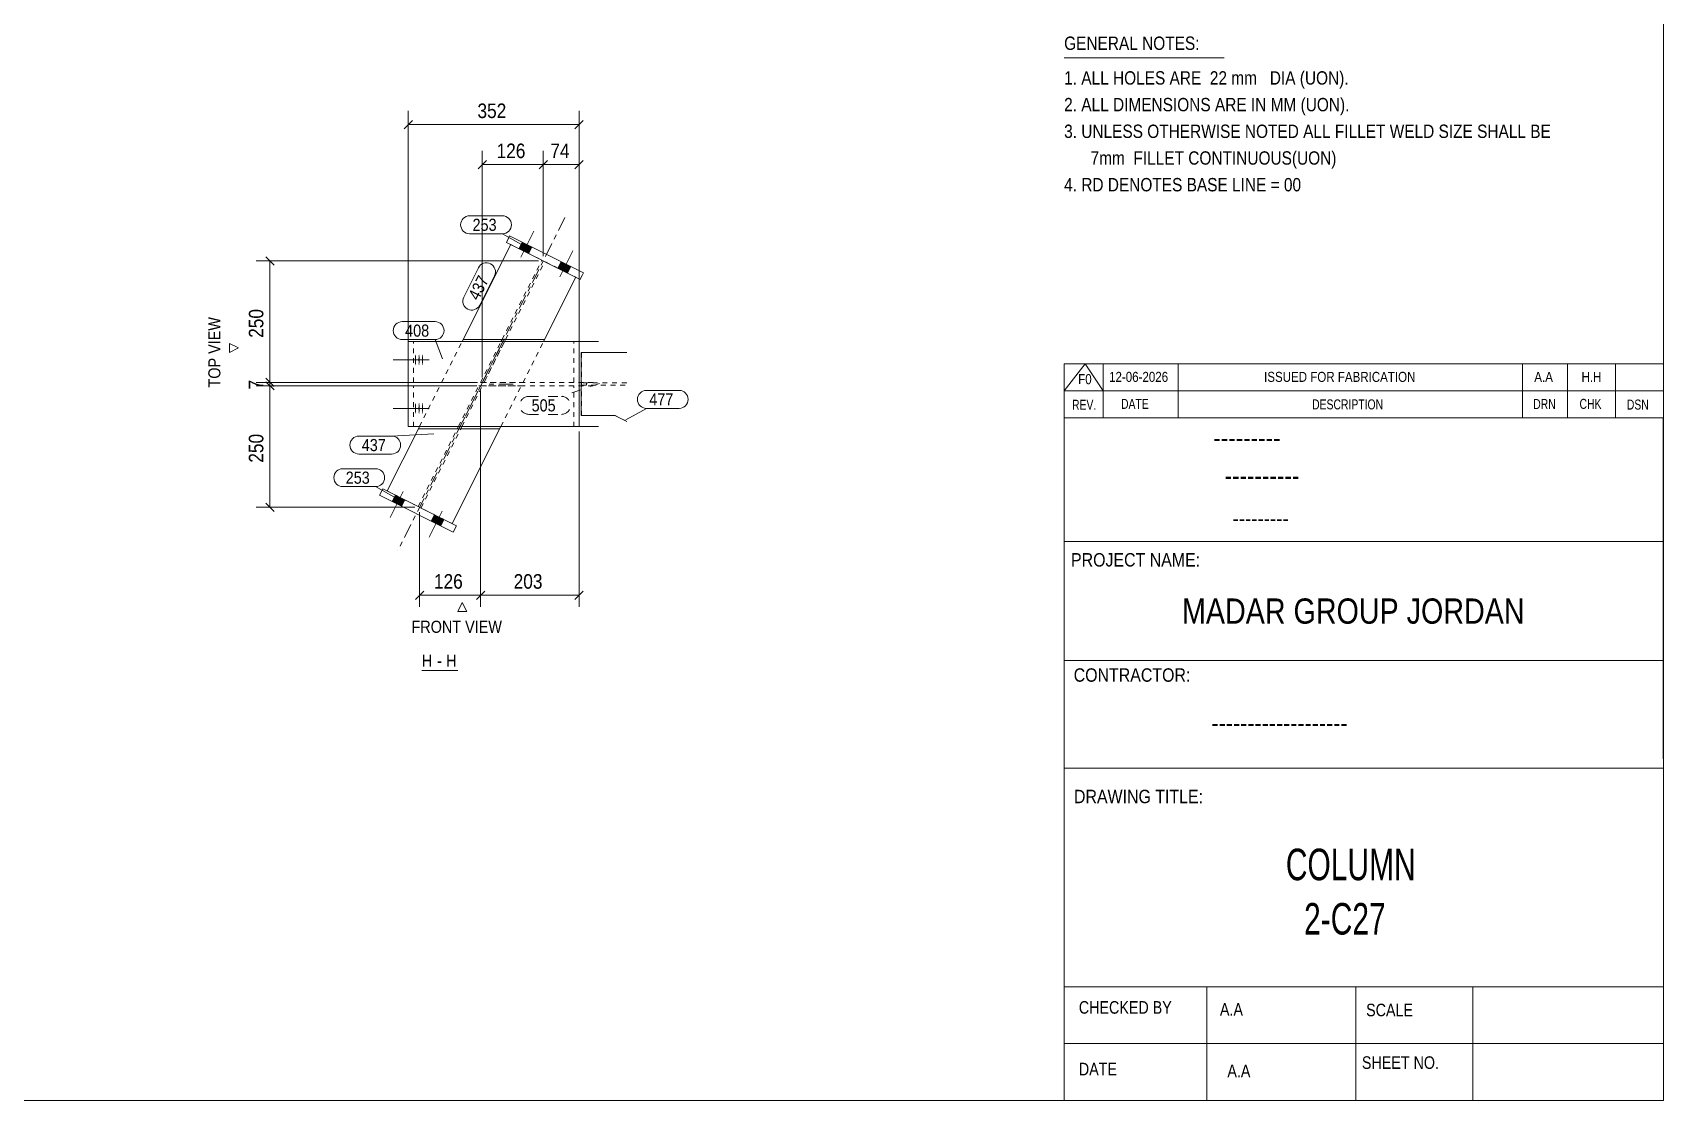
# Model space of a CAD drawing. Header units: millimetres. Extents: x 2 to 825, y 1 to 579.
# Drawn here: x 488.9 to 825, y 5 to 225 of the extents above; entities that cross this region are included whole.
import ezdxf

# ---------------------------------------------------------------- set-up
doc = ezdxf.new("R2010")
doc.units = ezdxf.units.MM
for name, pattern in [('XKITLINE00', [0]), ('XKITLINE01', [4, 1, -1, 1, -1]), ('XKITLINE02', [4, 2, -2]), ('XKITLINE03', [6, 3, -1, 1, -1])]:
    doc.linetypes.add(name, pattern=pattern)
for name, color, linetype, lineweight in [('Bolt', 3, 'Continuous', 0), ('Dimensions', 7, 'Continuous', 0), ('DrawingSheet', 5, 'Continuous', 0), ('OtherObjectType', 7, 'Continuous', 0), ('Part', 2, 'Continuous', 0), ('PartMark', 7, 'Continuous', 0)]:
    doc.layers.add(name, color=color, linetype=linetype, lineweight=lineweight)
doc.styles.add('@ARIAL_UNICODE_MS_BOLD', font='ARIAL.TTF')
doc.styles.add('ARIAL', font='ARIAL.TTF')
doc.styles.add('ARIAL_NARROW', font='ARIALN.TTF')
doc.styles.add('COMIC_SANS_MS_BOLD', font='COMICBD.TTF')
doc.styles.add('SWIS721_EX_BT', font='ARIAL.TTF')
doc.styles.add('SWISSE', font='ARIAL.TTF')

# ---------------------------------------------------------------- blocks, each defined once
blk = doc.blocks.new('*A132')
at = {"layer": 'Bolt'}
for points in [[(567.71, 157.66), (567.71, 157.71), (567.71, 157.76), (567.71, 157.82), (567.71, 157.87), (567.71, 157.92), (567.71, 157.97), (567.71, 158.02), (567.72, 158.07), (567.72, 158.12), (567.72, 158.17), (567.73, 158.21), (567.73, 158.26), (567.73, 158.3), (567.74, 158.34), (567.74, 158.38), (567.74, 158.42), (567.75, 158.45), (567.75, 158.49), (567.76, 158.52), (567.76, 158.55), (567.77, 158.57), (567.77, 158.6), (567.78, 158.62), (567.78, 158.64), (567.79, 158.66), (567.79, 158.67), (567.8, 158.68), (567.8, 158.69), (567.81, 158.7), (567.82, 158.7), (567.82, 158.7), (567.83, 158.7), (567.83, 158.7), (567.84, 158.69), (567.84, 158.68), (567.85, 158.67), (567.85, 158.66), (567.86, 158.64), (567.87, 158.62), (567.87, 158.6), (567.88, 158.57), (567.88, 158.55), (567.89, 158.52), (567.89, 158.49), (567.89, 158.45), (567.9, 158.42), (567.9, 158.38), (567.91, 158.34), (567.91, 158.3), (567.91, 158.26), (567.92, 158.21), (567.92, 158.17), (567.92, 158.12), (567.93, 158.07), (567.93, 158.02), (567.93, 157.97), (567.93, 157.92), (567.93, 157.87), (567.93, 157.82), (567.94, 157.76), (567.94, 157.71), (567.94, 157.66), (567.94, 157.6), (567.94, 157.55), (567.94, 157.49), (567.94, 157.44), (567.93, 157.39), (567.93, 157.34), (567.93, 157.28), (567.93, 157.23), (567.93, 157.18), (567.93, 157.13), (567.92, 157.08), (567.92, 157.04), (567.92, 156.99), (567.91, 156.95), (567.91, 156.9), (567.91, 156.86), (567.9, 156.82), (567.9, 156.79), (567.89, 156.75), (567.89, 156.72), (567.89, 156.69), (567.88, 156.66), (567.88, 156.63), (567.87, 156.61), (567.87, 156.59), (567.86, 156.57), (567.85, 156.55), (567.85, 156.54), (567.84, 156.52), (567.84, 156.51), (567.83, 156.51), (567.83, 156.5), (567.82, 156.5), (567.82, 156.5), (567.81, 156.51), (567.8, 156.51), (567.8, 156.52), (567.79, 156.54), (567.79, 156.55), (567.78, 156.57), (567.78, 156.59), (567.77, 156.61), (567.77, 156.63), (567.76, 156.66), (567.76, 156.69), (567.75, 156.72), (567.75, 156.75), (567.74, 156.79), (567.74, 156.82), (567.74, 156.86), (567.73, 156.9), (567.73, 156.95), (567.73, 156.99), (567.72, 157.04), (567.72, 157.08), (567.72, 157.13), (567.71, 157.18), (567.71, 157.23), (567.71, 157.28), (567.71, 157.34), (567.71, 157.39), (567.71, 157.44), (567.71, 157.49), (567.71, 157.55), (567.71, 157.6)], [(568.44, 157.66), (568.44, 157.71), (568.44, 157.76), (568.44, 157.82), (568.44, 157.87), (568.45, 157.92), (568.45, 157.97), (568.45, 158.02), (568.45, 158.07), (568.45, 158.12), (568.46, 158.17), (568.46, 158.21), (568.46, 158.26), (568.47, 158.3), (568.47, 158.34), (568.47, 158.38), (568.48, 158.42), (568.48, 158.45), (568.49, 158.49), (568.49, 158.52), (568.5, 158.55), (568.5, 158.57), (568.51, 158.6), (568.51, 158.62), (568.52, 158.64), (568.52, 158.66), (568.53, 158.67), (568.53, 158.68), (568.54, 158.69), (568.54, 158.7), (568.55, 158.7), (568.56, 158.7), (568.56, 158.7), (568.57, 158.7), (568.57, 158.69), (568.58, 158.68), (568.58, 158.67), (568.59, 158.66), (568.59, 158.64), (568.6, 158.62), (568.61, 158.6), (568.61, 158.57), (568.62, 158.55), (568.62, 158.52), (568.62, 158.49), (568.63, 158.45), (568.63, 158.42), (568.64, 158.38), (568.64, 158.34), (568.64, 158.3), (568.65, 158.26), (568.65, 158.21), (568.65, 158.17), (568.66, 158.12), (568.66, 158.07), (568.66, 158.02), (568.66, 157.97), (568.67, 157.92), (568.67, 157.87), (568.67, 157.82), (568.67, 157.76), (568.67, 157.71), (568.67, 157.66), (568.67, 157.6), (568.67, 157.55), (568.67, 157.49), (568.67, 157.44), (568.67, 157.39), (568.67, 157.34), (568.67, 157.28), (568.66, 157.23), (568.66, 157.18), (568.66, 157.13), (568.66, 157.08), (568.65, 157.04), (568.65, 156.99), (568.65, 156.95), (568.64, 156.9), (568.64, 156.86), (568.64, 156.82), (568.63, 156.79), (568.63, 156.75), (568.62, 156.72), (568.62, 156.69), (568.62, 156.66), (568.61, 156.63), (568.61, 156.61), (568.6, 156.59), (568.59, 156.57), (568.59, 156.55), (568.58, 156.54), (568.58, 156.52), (568.57, 156.51), (568.57, 156.51), (568.56, 156.5), (568.56, 156.5), (568.55, 156.5), (568.54, 156.51), (568.54, 156.51), (568.53, 156.52), (568.53, 156.54), (568.52, 156.55), (568.52, 156.57), (568.51, 156.59), (568.51, 156.61), (568.5, 156.63), (568.5, 156.66), (568.49, 156.69), (568.49, 156.72), (568.48, 156.75), (568.48, 156.79), (568.47, 156.82), (568.47, 156.86), (568.47, 156.9), (568.46, 156.95), (568.46, 156.99), (568.46, 157.04), (568.45, 157.08), (568.45, 157.13), (568.45, 157.18), (568.45, 157.23), (568.45, 157.28), (568.44, 157.34), (568.44, 157.39), (568.44, 157.44), (568.44, 157.49), (568.44, 157.55), (568.44, 157.6)], [(569.17, 157.66), (569.18, 157.71), (569.18, 157.76), (569.18, 157.82), (569.18, 157.87), (569.18, 157.92), (569.18, 157.97), (569.18, 158.02), (569.19, 158.07), (569.19, 158.12), (569.19, 158.17), (569.19, 158.21), (569.2, 158.26), (569.2, 158.3), (569.2, 158.34), (569.21, 158.38), (569.21, 158.42), (569.22, 158.45), (569.22, 158.49), (569.23, 158.52), (569.23, 158.55), (569.24, 158.57), (569.24, 158.6), (569.25, 158.62), (569.25, 158.64), (569.26, 158.66), (569.26, 158.67), (569.27, 158.68), (569.27, 158.69), (569.28, 158.7), (569.28, 158.7), (569.29, 158.7), (569.3, 158.7), (569.3, 158.7), (569.31, 158.69), (569.31, 158.68), (569.32, 158.67), (569.32, 158.66), (569.33, 158.64), (569.33, 158.62), (569.34, 158.6), (569.34, 158.57), (569.35, 158.55), (569.35, 158.52), (569.36, 158.49), (569.36, 158.45), (569.37, 158.42), (569.37, 158.38), (569.38, 158.34), (569.38, 158.3), (569.38, 158.26), (569.39, 158.21), (569.39, 158.17), (569.39, 158.12), (569.39, 158.07), (569.4, 158.02), (569.4, 157.97), (569.4, 157.92), (569.4, 157.87), (569.4, 157.82), (569.4, 157.76), (569.4, 157.71), (569.41, 157.66), (569.41, 157.6), (569.41, 157.55), (569.4, 157.49), (569.4, 157.44), (569.4, 157.39), (569.4, 157.34), (569.4, 157.28), (569.4, 157.23), (569.4, 157.18), (569.39, 157.13), (569.39, 157.08), (569.39, 157.04), (569.39, 156.99), (569.38, 156.95), (569.38, 156.9), (569.38, 156.86), (569.37, 156.82), (569.37, 156.79), (569.36, 156.75), (569.36, 156.72), (569.35, 156.69), (569.35, 156.66), (569.34, 156.63), (569.34, 156.61), (569.33, 156.59), (569.33, 156.57), (569.32, 156.55), (569.32, 156.54), (569.31, 156.52), (569.31, 156.51), (569.3, 156.51), (569.3, 156.5), (569.29, 156.5), (569.28, 156.5), (569.28, 156.51), (569.27, 156.51), (569.27, 156.52), (569.26, 156.54), (569.26, 156.55), (569.25, 156.57), (569.25, 156.59), (569.24, 156.61), (569.24, 156.63), (569.23, 156.66), (569.23, 156.69), (569.22, 156.72), (569.22, 156.75), (569.21, 156.79), (569.21, 156.82), (569.2, 156.86), (569.2, 156.9), (569.2, 156.95), (569.19, 156.99), (569.19, 157.04), (569.19, 157.08), (569.19, 157.13), (569.18, 157.18), (569.18, 157.23), (569.18, 157.28), (569.18, 157.34), (569.18, 157.39), (569.18, 157.44), (569.18, 157.49), (569.17, 157.55), (569.17, 157.6)], [(567.71, 147.66), (567.71, 147.71), (567.71, 147.76), (567.71, 147.82), (567.71, 147.87), (567.71, 147.92), (567.71, 147.97), (567.71, 148.02), (567.72, 148.07), (567.72, 148.12), (567.72, 148.17), (567.73, 148.21), (567.73, 148.26), (567.73, 148.3), (567.74, 148.34), (567.74, 148.38), (567.74, 148.42), (567.75, 148.45), (567.75, 148.49), (567.76, 148.52), (567.76, 148.55), (567.77, 148.57), (567.77, 148.6), (567.78, 148.62), (567.78, 148.64), (567.79, 148.66), (567.79, 148.67), (567.8, 148.68), (567.8, 148.69), (567.81, 148.7), (567.82, 148.7), (567.82, 148.7), (567.83, 148.7), (567.83, 148.7), (567.84, 148.69), (567.84, 148.68), (567.85, 148.67), (567.85, 148.66), (567.86, 148.64), (567.87, 148.62), (567.87, 148.6), (567.88, 148.57), (567.88, 148.55), (567.89, 148.52), (567.89, 148.49), (567.89, 148.45), (567.9, 148.42), (567.9, 148.38), (567.91, 148.34), (567.91, 148.3), (567.91, 148.26), (567.92, 148.21), (567.92, 148.17), (567.92, 148.12), (567.93, 148.07), (567.93, 148.02), (567.93, 147.97), (567.93, 147.92), (567.93, 147.87), (567.93, 147.82), (567.94, 147.76), (567.94, 147.71), (567.94, 147.66), (567.94, 147.6), (567.94, 147.55), (567.94, 147.49), (567.94, 147.44), (567.93, 147.39), (567.93, 147.34), (567.93, 147.28), (567.93, 147.23), (567.93, 147.18), (567.93, 147.13), (567.92, 147.08), (567.92, 147.04), (567.92, 146.99), (567.91, 146.95), (567.91, 146.9), (567.91, 146.86), (567.9, 146.82), (567.9, 146.79), (567.89, 146.75), (567.89, 146.72), (567.89, 146.69), (567.88, 146.66), (567.88, 146.63), (567.87, 146.61), (567.87, 146.59), (567.86, 146.57), (567.85, 146.55), (567.85, 146.54), (567.84, 146.52), (567.84, 146.51), (567.83, 146.51), (567.83, 146.5), (567.82, 146.5), (567.82, 146.5), (567.81, 146.51), (567.8, 146.51), (567.8, 146.52), (567.79, 146.54), (567.79, 146.55), (567.78, 146.57), (567.78, 146.59), (567.77, 146.61), (567.77, 146.63), (567.76, 146.66), (567.76, 146.69), (567.75, 146.72), (567.75, 146.75), (567.74, 146.79), (567.74, 146.82), (567.74, 146.86), (567.73, 146.9), (567.73, 146.95), (567.73, 146.99), (567.72, 147.04), (567.72, 147.08), (567.72, 147.13), (567.71, 147.18), (567.71, 147.23), (567.71, 147.28), (567.71, 147.34), (567.71, 147.39), (567.71, 147.44), (567.71, 147.49), (567.71, 147.55), (567.71, 147.6)], [(568.44, 147.66), (568.44, 147.71), (568.44, 147.76), (568.44, 147.82), (568.44, 147.87), (568.45, 147.92), (568.45, 147.97), (568.45, 148.02), (568.45, 148.07), (568.45, 148.12), (568.46, 148.17), (568.46, 148.21), (568.46, 148.26), (568.47, 148.3), (568.47, 148.34), (568.47, 148.38), (568.48, 148.42), (568.48, 148.45), (568.49, 148.49), (568.49, 148.52), (568.5, 148.55), (568.5, 148.57), (568.51, 148.6), (568.51, 148.62), (568.52, 148.64), (568.52, 148.66), (568.53, 148.67), (568.53, 148.68), (568.54, 148.69), (568.54, 148.7), (568.55, 148.7), (568.56, 148.7), (568.56, 148.7), (568.57, 148.7), (568.57, 148.69), (568.58, 148.68), (568.58, 148.67), (568.59, 148.66), (568.59, 148.64), (568.6, 148.62), (568.61, 148.6), (568.61, 148.57), (568.62, 148.55), (568.62, 148.52), (568.62, 148.49), (568.63, 148.45), (568.63, 148.42), (568.64, 148.38), (568.64, 148.34), (568.64, 148.3), (568.65, 148.26), (568.65, 148.21), (568.65, 148.17), (568.66, 148.12), (568.66, 148.07), (568.66, 148.02), (568.66, 147.97), (568.67, 147.92), (568.67, 147.87), (568.67, 147.82), (568.67, 147.76), (568.67, 147.71), (568.67, 147.66), (568.67, 147.6), (568.67, 147.55), (568.67, 147.49), (568.67, 147.44), (568.67, 147.39), (568.67, 147.34), (568.67, 147.28), (568.66, 147.23), (568.66, 147.18), (568.66, 147.13), (568.66, 147.08), (568.65, 147.04), (568.65, 146.99), (568.65, 146.95), (568.64, 146.9), (568.64, 146.86), (568.64, 146.82), (568.63, 146.79), (568.63, 146.75), (568.62, 146.72), (568.62, 146.69), (568.62, 146.66), (568.61, 146.63), (568.61, 146.61), (568.6, 146.59), (568.59, 146.57), (568.59, 146.55), (568.58, 146.54), (568.58, 146.52), (568.57, 146.51), (568.57, 146.51), (568.56, 146.5), (568.56, 146.5), (568.55, 146.5), (568.54, 146.51), (568.54, 146.51), (568.53, 146.52), (568.53, 146.54), (568.52, 146.55), (568.52, 146.57), (568.51, 146.59), (568.51, 146.61), (568.5, 146.63), (568.5, 146.66), (568.49, 146.69), (568.49, 146.72), (568.48, 146.75), (568.48, 146.79), (568.47, 146.82), (568.47, 146.86), (568.47, 146.9), (568.46, 146.95), (568.46, 146.99), (568.46, 147.04), (568.45, 147.08), (568.45, 147.13), (568.45, 147.18), (568.45, 147.23), (568.45, 147.28), (568.44, 147.34), (568.44, 147.39), (568.44, 147.44), (568.44, 147.49), (568.44, 147.55), (568.44, 147.6)], [(569.17, 147.66), (569.18, 147.71), (569.18, 147.76), (569.18, 147.82), (569.18, 147.87), (569.18, 147.92), (569.18, 147.97), (569.18, 148.02), (569.19, 148.07), (569.19, 148.12), (569.19, 148.17), (569.19, 148.21), (569.2, 148.26), (569.2, 148.3), (569.2, 148.34), (569.21, 148.38), (569.21, 148.42), (569.22, 148.45), (569.22, 148.49), (569.23, 148.52), (569.23, 148.55), (569.24, 148.57), (569.24, 148.6), (569.25, 148.62), (569.25, 148.64), (569.26, 148.66), (569.26, 148.67), (569.27, 148.68), (569.27, 148.69), (569.28, 148.7), (569.28, 148.7), (569.29, 148.7), (569.3, 148.7), (569.3, 148.7), (569.31, 148.69), (569.31, 148.68), (569.32, 148.67), (569.32, 148.66), (569.33, 148.64), (569.33, 148.62), (569.34, 148.6), (569.34, 148.57), (569.35, 148.55), (569.35, 148.52), (569.36, 148.49), (569.36, 148.45), (569.37, 148.42), (569.37, 148.38), (569.38, 148.34), (569.38, 148.3), (569.38, 148.26), (569.39, 148.21), (569.39, 148.17), (569.39, 148.12), (569.39, 148.07), (569.4, 148.02), (569.4, 147.97), (569.4, 147.92), (569.4, 147.87), (569.4, 147.82), (569.4, 147.76), (569.4, 147.71), (569.41, 147.66), (569.41, 147.6), (569.41, 147.55), (569.4, 147.49), (569.4, 147.44), (569.4, 147.39), (569.4, 147.34), (569.4, 147.28), (569.4, 147.23), (569.4, 147.18), (569.39, 147.13), (569.39, 147.08), (569.39, 147.04), (569.39, 146.99), (569.38, 146.95), (569.38, 146.9), (569.38, 146.86), (569.37, 146.82), (569.37, 146.79), (569.36, 146.75), (569.36, 146.72), (569.35, 146.69), (569.35, 146.66), (569.34, 146.63), (569.34, 146.61), (569.33, 146.59), (569.33, 146.57), (569.32, 146.55), (569.32, 146.54), (569.31, 146.52), (569.31, 146.51), (569.3, 146.51), (569.3, 146.5), (569.29, 146.5), (569.28, 146.5), (569.28, 146.51), (569.27, 146.51), (569.27, 146.52), (569.26, 146.54), (569.26, 146.55), (569.25, 146.57), (569.25, 146.59), (569.24, 146.61), (569.24, 146.63), (569.23, 146.66), (569.23, 146.69), (569.22, 146.72), (569.22, 146.75), (569.21, 146.79), (569.21, 146.82), (569.2, 146.86), (569.2, 146.9), (569.2, 146.95), (569.19, 146.99), (569.19, 147.04), (569.19, 147.08), (569.19, 147.13), (569.18, 147.18), (569.18, 147.23), (569.18, 147.28), (569.18, 147.34), (569.18, 147.39), (569.18, 147.44), (569.18, 147.49), (569.17, 147.55), (569.17, 147.6)]]:
    blk.add_hatch(color=3, dxfattribs=at).paths.add_polyline_path(points, flags=17)
at = {"layer": 'Bolt', "color": 3, "linetype": 'XKITLINE00', "lineweight": 0}
for p, q in [((569.16, 157.6), (563.2, 157.6)), ((569.9, 157.6), (563.93, 157.6)), ((570.63, 157.6), (564.67, 157.6)), ((569.16, 147.6), (563.2, 147.6)), ((569.9, 147.6), (563.93, 147.6)), ((570.63, 147.6), (564.67, 147.6))]:
    blk.add_line(p, q, dxfattribs=at)
blk = doc.blocks.new('*A133')
at = {"layer": 'Bolt'}
for points in [[(589.14, 180.5), (589.82, 181.84), (591.78, 180.85), (591.11, 179.51)], [(589.14, 180.5), (589.82, 181.84), (591.78, 180.85), (591.11, 179.51)], [(589.14, 180.5), (589.82, 181.84), (591.78, 180.85), (591.11, 179.51)], [(597.19, 176.46), (597.86, 177.8), (599.83, 176.82), (599.15, 175.48)], [(597.19, 176.46), (597.86, 177.8), (599.83, 176.82), (599.15, 175.48)], [(597.19, 176.46), (597.86, 177.8), (599.83, 176.82), (599.15, 175.48)]]:
    blk.add_hatch(color=3, dxfattribs=at).paths.add_polyline_path(points, flags=17)
at = {"layer": 'Bolt', "color": 3, "linetype": 'XKITLINE00', "lineweight": 0}
for p, q in [((589.14, 180.5), (589.82, 181.84)), ((589.14, 180.5), (589.82, 181.84)), ((589.14, 180.5), (589.82, 181.84)), ((589.5, 178.75), (592.19, 184.12)), ((589.5, 178.75), (592.19, 184.12)), ((589.5, 178.75), (592.19, 184.12)), ((591.11, 179.51), (591.78, 180.85)), ((591.11, 179.51), (591.78, 180.85)), ((591.11, 179.51), (591.78, 180.85)), ((597.54, 174.72), (600.23, 180.08)), ((597.54, 174.72), (600.23, 180.08)), ((597.54, 174.72), (600.23, 180.08)), ((597.19, 176.46), (597.86, 177.8)), ((597.19, 176.46), (597.86, 177.8)), ((597.19, 176.46), (597.86, 177.8)), ((599.15, 175.48), (599.83, 176.82)), ((599.15, 175.48), (599.83, 176.82)), ((599.15, 175.48), (599.83, 176.82))]:
    blk.add_line(p, q, dxfattribs=at)
blk = doc.blocks.new('*A134')
at = {"layer": 'Bolt'}
for points in [[(563, 128.39), (563.68, 129.73), (565.64, 128.74), (564.97, 127.4)], [(563, 128.39), (563.68, 129.73), (565.64, 128.74), (564.97, 127.4)], [(563, 128.39), (563.68, 129.73), (565.64, 128.74), (564.97, 127.4)], [(571.05, 124.35), (571.72, 125.69), (573.69, 124.71), (573.01, 123.37)], [(571.05, 124.35), (571.72, 125.69), (573.69, 124.71), (573.01, 123.37)], [(571.05, 124.35), (571.72, 125.69), (573.69, 124.71), (573.01, 123.37)]]:
    blk.add_hatch(color=3, dxfattribs=at).paths.add_polyline_path(points, flags=17)
at = {"layer": 'Bolt', "color": 3, "linetype": 'XKITLINE00', "lineweight": 0}
for p, q in [((565.29, 130.49), (562.6, 125.12)), ((565.29, 130.49), (562.6, 125.12)), ((565.29, 130.49), (562.6, 125.12)), ((563.68, 129.73), (563, 128.39)), ((563.68, 129.73), (563, 128.39)), ((563.68, 129.73), (563, 128.39)), ((565.64, 128.74), (564.97, 127.4)), ((565.64, 128.74), (564.97, 127.4)), ((565.64, 128.74), (564.97, 127.4)), ((573.33, 126.45), (570.64, 121.09)), ((573.33, 126.45), (570.64, 121.09)), ((573.33, 126.45), (570.64, 121.09)), ((571.72, 125.69), (571.05, 124.35)), ((571.72, 125.69), (571.05, 124.35)), ((571.72, 125.69), (571.05, 124.35)), ((573.69, 124.71), (573.01, 123.37)), ((573.69, 124.71), (573.01, 123.37)), ((573.69, 124.71), (573.01, 123.37))]:
    blk.add_line(p, q, dxfattribs=at)
blk = doc.blocks.new('*A135')
at = {"layer": 'Part', "color": 7, "linetype": 'XKITLINE01', "lineweight": 0}
for p, q in [((566.33, 161.35), (571.48, 161.35)), ((566.33, 143.85), (566.33, 161.35)), ((567.44, 152.95), (567.44, 161.35)), ((600.42, 161.35), (601.53, 161.35)), ((600.42, 152.95), (600.42, 161.35)), ((601.53, 161.35), (601.53, 143.85)), ((567.44, 152.95), (604.47, 152.95)), ((567.44, 152.25), (604.47, 152.25)), ((567.44, 143.85), (567.44, 152.25)), ((600.42, 143.85), (600.42, 152.25)), ((566.33, 143.85), (571.48, 143.85)), ((600.42, 143.85), (601.53, 143.85))]:
    blk.add_line(p, q, dxfattribs=at)
at = {"layer": 'Part', "color": 2, "linetype": 'XKITLINE00', "lineweight": 0}
for p, q in [((601.53, 161.35), (605.57, 161.35)), ((601.53, 143.85), (605.57, 143.85))]:
    blk.add_line(p, q, dxfattribs=at)
at = {"layer": 'Part', "color": 7, "linetype": 'XKITLINE03', "lineweight": 0}
blk.add_line((587.98, 152.6), (582.88, 152.6), dxfattribs=at)
blk = doc.blocks.new('*A136')
at = {"layer": 'Part', "color": 7, "linetype": 'XKITLINE03', "lineweight": 0}
blk.add_line((585.72, 161.19), (564.2, 118.28), dxfattribs=at)
at = {"layer": 'Part', "color": 7, "linetype": 'XKITLINE01', "lineweight": 0}
for p, q in [((568.64, 143.85), (572.85, 152.25)), ((572.85, 152.25), (589.63, 152.25)), ((576.66, 143.85), (580.88, 152.25)), ((577.39, 143.85), (581.6, 152.25)), ((585.42, 143.85), (589.63, 152.25)), ((568.39, 127.36), (576.44, 143.41)), ((568.97, 127.07), (577.17, 143.41)), ((561.98, 130.58), (575.39, 123.85))]:
    blk.add_line(p, q, dxfattribs=at)
at = {"layer": 'Part', "color": 2, "linetype": 'XKITLINE00', "lineweight": 0}
for p, q in [((568.41, 143.41), (561.98, 130.58)), ((568.41, 143.41), (568.64, 143.85)), ((568.41, 143.41), (585.19, 143.41)), ((575.39, 123.85), (585.42, 143.85)), ((576.44, 143.41), (576.66, 143.85)), ((577.17, 143.41), (577.39, 143.85))]:
    blk.add_line(p, q, dxfattribs=at)
blk = doc.blocks.new('*A137')
at = {"layer": 'Part', "color": 7, "linetype": 'XKITLINE03', "lineweight": 0}
blk.add_line((598.63, 186.93), (577.11, 144.01), dxfattribs=at)
at = {"layer": 'Part', "color": 2, "linetype": 'XKITLINE00', "lineweight": 0}
for p, q in [((577.41, 161.35), (587.44, 181.35)), ((594.2, 161.35), (600.85, 174.63)), ((577.64, 161.8), (594.42, 161.8)), ((585.44, 161.35), (585.66, 161.8)), ((586.17, 161.35), (586.39, 161.8))]:
    blk.add_line(p, q, dxfattribs=at)
at = {"layer": 'Part', "color": 7, "linetype": 'XKITLINE01', "lineweight": 0}
for p, q in [((585.66, 161.8), (593.86, 178.13)), ((587.44, 181.35), (600.85, 174.63)), ((586.39, 161.8), (594.44, 177.84)), ((573.2, 152.95), (577.41, 161.35)), ((573.2, 152.95), (577.41, 161.35)), ((581.23, 152.95), (585.44, 161.35)), ((586.17, 161.35), (581.95, 152.95)), ((581.95, 152.95), (586.17, 161.35)), ((589.98, 152.95), (594.2, 161.35)), ((589.98, 152.95), (594.2, 161.35)), ((573.2, 152.95), (589.98, 152.95))]:
    blk.add_line(p, q, dxfattribs=at)
blk = doc.blocks.new('*A138')
at = {"layer": 'Part', "color": 2, "linetype": 'XKITLINE00', "lineweight": 0}
for p, q in [((587.22, 183.14), (586.55, 181.8)), ((586.55, 181.8), (586.55, 181.8)), ((586.55, 181.8), (601.75, 174.18)), ((587.22, 183.14), (587.22, 183.14)), ((602.42, 175.52), (587.22, 183.14)), ((602.42, 175.52), (601.75, 174.18))]:
    blk.add_line(p, q, dxfattribs=at)
at = {"layer": 'Part', "color": 7, "linetype": 'XKITLINE01', "lineweight": 0}
for p, q in [((586.55, 181.8), (587.22, 183.14)), ((601.75, 174.18), (602.42, 175.52))]:
    blk.add_line(p, q, dxfattribs=at)
blk = doc.blocks.new('*A139')
at = {"layer": 'Part', "color": 2, "linetype": 'XKITLINE00', "lineweight": 0}
for p, q in [((561.08, 131.03), (560.41, 129.69)), ((560.41, 129.69), (560.41, 129.69)), ((560.41, 129.69), (575.61, 122.07)), ((561.08, 131.03), (561.08, 131.03)), ((576.28, 123.41), (561.08, 131.03)), ((575.61, 122.07), (576.28, 123.41)), ((575.61, 122.07), (575.61, 122.07)), ((576.28, 123.41), (576.28, 123.41))]:
    blk.add_line(p, q, dxfattribs=at)
at = {"layer": 'Part', "color": 7, "linetype": 'XKITLINE01', "lineweight": 0}
for p, q in [((560.41, 129.69), (561.08, 131.03)), ((575.61, 122.07), (576.28, 123.41))]:
    blk.add_line(p, q, dxfattribs=at)
blk = doc.blocks.new('*A140')
at = {"layer": 'Part', "color": 2, "linetype": 'XKITLINE00', "lineweight": 0}
for p, q in [((601.53, 161.35), (566.33, 161.35)), ((566.33, 161.35), (566.33, 143.85)), ((601.53, 161.35), (601.53, 143.85)), ((601.53, 143.85), (566.33, 143.85))]:
    blk.add_line(p, q, dxfattribs=at)
blk = doc.blocks.new('*A141')
at = {"layer": 'Part', "color": 7, "linetype": 'XKITLINE01', "lineweight": 0}
for p, q in [((611.35, 152.85), (602.03, 152.85)), ((602.03, 152.85), (602.03, 152.35)), ((602.03, 152.35), (611.35, 152.35)), ((603.08, 152.35), (603.08, 152.85))]:
    blk.add_line(p, q, dxfattribs=at)
blk = doc.blocks.new('*A142')
at = {"layer": 'Part', "color": 2, "linetype": 'XKITLINE00', "lineweight": 0}
for p, q in [((611.35, 159.1), (601.98, 159.1)), ((601.98, 159.1), (601.98, 146.1)), ((608.92, 146.1), (601.98, 146.1)), ((608.92, 146.1), (608.97, 146.1)), ((608.92, 146.1), (608.97, 146.1)), ((611.35, 144.88), (608.92, 146.1))]:
    blk.add_line(p, q, dxfattribs=at)
at = {"layer": 'Part', "color": 7, "linetype": 'XKITLINE01', "lineweight": 0}
for p, q in [((602.03, 146.1), (602.03, 159.1)), ((608.97, 146.1), (611.35, 144.91))]:
    blk.add_line(p, q, dxfattribs=at)
blk = doc.blocks.new('*A143')
at = {"layer": 'DrawingSheet', "color": 5, "linetype": 'XKITLINE00', "lineweight": 0}
for p, q in [((825, 5), (825, 579)), ((5, 5), (825, 5))]:
    blk.add_line(p, q, dxfattribs=at)
blk = doc.blocks.new('*A145')
at = {"layer": 'OtherObjectType', "color": 7, "linetype": 'XKITLINE00', "lineweight": 0}
blk.add_line((701.5, 219.82), (734.5, 219.82), dxfattribs=at)
at = {"layer": 'OtherObjectType', "color": 7, "style": 'ARIAL_NARROW', "width": 1.008832}
for s, p in [('GENERAL NOTES:', (701.5, 221.47)), ('1. ALL HOLES ARE  22 mm   DIA (UON).', (701.5, 214.32)), ('2. ALL DIMENSIONS ARE IN MM (UON).', (701.5, 208.82)), ('3. UNLESS OTHERWISE NOTED ALL FILLET WELD SIZE SHALL BE', (701.5, 203.32)), ('7mm  FILLET CONTINUOUS(UON)', (706.95, 197.82)), ('4. RD DENOTES BASE LINE = 00', (701.5, 192.32))]:
    blk.add_text(s, height=2.75, dxfattribs=at).set_placement(p)
blk = doc.blocks.new('*A146')
at = {"layer": 'OtherObjectType', "color": 7, "linetype": 'XKITLINE00', "lineweight": 0}
for p, q in [((701.5, 156.76), (825, 156.76)), ((701.5, 151.21), (705.82, 156.76)), ((701.5, 151.21), (701.5, 156.76)), ((705.82, 156.76), (709.53, 151.21)), ((709.53, 151.21), (709.53, 156.76)), ((724.97, 151.21), (724.97, 156.76)), ((795.98, 151.21), (795.98, 156.76)), ((805.24, 151.21), (805.24, 156.76)), ((815.12, 151.21), (815.12, 156.76)), ((825, 151.21), (825, 156.76)), ((701.5, 151.21), (825, 151.21)), ((701.5, 145.65), (701.5, 151.21)), ((705.21, 151.21), (825, 151.21)), ((709.53, 145.65), (709.53, 151.21)), ((724.97, 145.65), (724.97, 151.21)), ((795.98, 145.65), (795.98, 151.21)), ((805.24, 145.65), (805.24, 151.21)), ((815.12, 145.65), (815.12, 151.21)), ((825, 145.65), (825, 151.21))]:
    blk.add_line(p, q, dxfattribs=at)
at = {"layer": 'OtherObjectType', "color": 7, "style": 'ARIAL_NARROW'}
for s, height, width, p in [('F0', 2.058, 1.008832, (704.4, 152.59)), ('12-06-2026', 2.058, 1.008832, (710.76, 153.06)), ('ISSUED FOR FABRICATION', 2.0583, 1.008832, (742.71, 153.06)), ('A.A', 2.058, 1.008832, (798.4, 153.06)), ('H.H', 2.058, 1.008832, (808.13, 153.06)), ('REV.', 2.058, 0.907949, (703.13, 147.31)), ('DATE', 2.058, 0.907949, (713.23, 147.5)), ('DESCRIPTION', 2.0583, 0.907949, (752.61, 147.39)), ('DRN', 2.058, 0.907949, (798.17, 147.47)), ('CHK', 2.058, 0.907949, (807.72, 147.5)), ('DSN', 2.058, 0.907949, (817.47, 147.35))]:
    blk.add_text(s, height=height, dxfattribs=dict(at, width=width)).set_placement(p)
blk = doc.blocks.new('*A148')
at = {"layer": 'OtherObjectType', "color": 2, "linetype": 'XKITLINE00', "lineweight": 0}
for p, q in [((701.5, 145.65), (825, 145.65)), ((701.5, 5), (701.5, 145.64)), ((824.98, 145.64), (825, 5)), ((825, 120.14), (701.5, 120.14)), ((701.5, 95.63), (825, 95.63)), ((825, 73.49), (701.5, 73.49)), ((825, 28.4), (701.5, 28.4)), ((730.94, 28.4), (730.94, 5)), ((761.62, 5), (761.62, 28.4)), ((785.75, 5), (785.75, 28.4)), ((825, 16.7), (701.5, 16.7)), ((825, 5), (701.5, 5))]:
    blk.add_line(p, q, dxfattribs=at)
at = {"layer": 'OtherObjectType', "color": 4, "style": '@ARIAL_UNICODE_MS_BOLD', "width": 0.85}
blk.add_text('---------', height=3.9, dxfattribs=at).set_placement((732.23, 139.59))
at = {"layer": 'OtherObjectType', "color": 7, "style": 'ARIAL', "width": 0.85}
for s, height, p in [('----------', 3.9, (734.56, 131.77)), ('---------', 3.25, (736.21, 123.31))]:
    blk.add_text(s, height=height, dxfattribs=at).set_placement(p)
at = {"layer": 'OtherObjectType', "color": 3, "width": 0.85}
for s, style, p in [('PROJECT NAME:', 'SWIS721_EX_BT', (702.92, 115.01)), ('CONTRACTOR:', 'SWISSE', (703.47, 91.27)), ('DRAWING TITLE:', 'SWIS721_EX_BT', (703.53, 66.24))]:
    blk.add_text(s, height=2.7618, dxfattribs=dict(at, style=style)).set_placement(p)
at = {"layer": 'OtherObjectType', "color": 7, "width": 0.85}
for s, height, p in [('MADAR GROUP JORDAN', 5.2, (725.79, 103.23)), ('CHECKED BY', 2.592, (704.53, 22.86)), ('A.A', 2.592, (733.61, 22.45)), ('SCALE', 2.592, (763.74, 22.33)), ('SHEET NO.', 2.592, (762.87, 11.49)), ('DATE', 2.592, (704.54, 10.16)), ('A.A', 2.592, (735.14, 9.76))]:
    blk.add_text(s, height=height, dxfattribs=at).set_placement(p)
at = {"layer": 'OtherObjectType', "color": 1}
for s, height, style, width, p in [('-------------------', 3.9, 'COMIC_SANS_MS_BOLD', 0.85, (731.87, 80.86)), ('COLUMN', 6.5, 'ARIAL', 0.68, (747.19, 50.37)), ('2-C27', 6.5, 'ARIAL', 0.68, (750.95, 39.17))]:
    blk.add_text(s, height=height, dxfattribs=dict(at, style=style, width=width)).set_placement(p)
blk = doc.blocks.new('*A329')
at = {"layer": 'Dimensions', "color": 7, "linetype": 'XKITLINE00', "lineweight": 0}
for p, q in [((580.24, 152.25), (534.97, 152.25)), ((536.97, 153.1), (538.67, 151.4)), ((537.82, 127.22), (537.82, 152.25)), ((536.97, 128.07), (538.67, 126.37)), ((567.68, 127.22), (534.97, 127.22))]:
    blk.add_line(p, q, dxfattribs=at)
at = {"layer": 'Dimensions', "color": 3}
for p in [(537.82, 152.25), (537.82, 127.22)]:
    blk.add_point(p, dxfattribs=at)
at = {"layer": 'Dimensions', "color": 3, "style": 'ARIAL', "width": 0.85}
blk.add_text('250', height=3, rotation=90.0002, dxfattribs=at).set_placement((536.47, 136.4))
blk = doc.blocks.new('*A330')
at = {"layer": 'Dimensions', "color": 7, "linetype": 'XKITLINE00', "lineweight": 0}
for p, q in [((580.59, 152.95), (534.97, 152.95)), ((580.24, 152.25), (534.97, 152.25)), ((536.97, 153.8), (538.67, 152.1)), ((536.97, 153.1), (538.67, 151.4)), ((537.82, 152.25), (537.82, 152.95))]:
    blk.add_line(p, q, dxfattribs=at)
at = {"layer": 'Dimensions', "color": 3}
for p in [(537.82, 152.95), (537.82, 152.25)]:
    blk.add_point(p, dxfattribs=at)
at = {"layer": 'Dimensions', "color": 3, "style": 'ARIAL', "width": 0.85}
blk.add_text('7', height=3, rotation=90.0002, dxfattribs=at).set_placement((536.47, 151.49))
blk = doc.blocks.new('*A331')
at = {"layer": 'Dimensions', "color": 7, "linetype": 'XKITLINE00', "lineweight": 0}
for p, q in [((536.97, 178.84), (538.67, 177.14)), ((593.15, 177.99), (534.97, 177.99)), ((537.82, 152.95), (537.82, 177.99)), ((580.59, 152.95), (534.97, 152.95)), ((536.97, 153.8), (538.67, 152.1))]:
    blk.add_line(p, q, dxfattribs=at)
at = {"layer": 'Dimensions', "color": 3}
for p in [(537.82, 177.99), (537.82, 152.95)]:
    blk.add_point(p, dxfattribs=at)
at = {"layer": 'Dimensions', "color": 3, "style": 'ARIAL', "width": 0.85}
blk.add_text('250', height=3, rotation=90.0002, dxfattribs=at).set_placement((536.47, 162.13))
blk = doc.blocks.new('*A332')
at = {"layer": 'Dimensions', "color": 7, "linetype": 'XKITLINE00', "lineweight": 0}
for p, q in [((581.24, 151.25), (581.24, 106.69)), ((568.68, 126.22), (568.68, 106.69)), ((569.53, 109.94), (567.83, 108.24)), ((568.68, 109.09), (581.24, 109.09)), ((582.09, 109.94), (580.39, 108.24))]:
    blk.add_line(p, q, dxfattribs=at)
at = {"layer": 'Dimensions', "color": 3}
for p in [(568.68, 109.09), (581.24, 109.09)]:
    blk.add_point(p, dxfattribs=at)
at = {"layer": 'Dimensions', "color": 3, "style": 'ARIAL', "width": 0.85}
blk.add_text('126', height=3, dxfattribs=at).set_placement((571.62, 110.44))
blk = doc.blocks.new('*A333')
at = {"layer": 'Dimensions', "color": 7, "linetype": 'XKITLINE00', "lineweight": 0}
for p, q in [((581.24, 151.25), (581.24, 106.69)), ((601.53, 142.85), (601.53, 106.69)), ((582.09, 109.94), (580.39, 108.24)), ((581.24, 109.09), (601.53, 109.09)), ((602.38, 109.94), (600.68, 108.24))]:
    blk.add_line(p, q, dxfattribs=at)
at = {"layer": 'Dimensions', "color": 3}
for p in [(581.24, 109.09), (601.53, 109.09)]:
    blk.add_point(p, dxfattribs=at)
at = {"layer": 'Dimensions', "color": 3, "style": 'ARIAL', "width": 0.85}
blk.add_text('203', height=3, dxfattribs=at).set_placement((588.05, 110.44))
blk = doc.blocks.new('*A334')
at = {"layer": 'Dimensions', "color": 7, "linetype": 'XKITLINE00', "lineweight": 0}
for p, q in [((582.44, 198.66), (580.74, 196.97)), ((581.59, 153.95), (581.59, 200.67)), ((595, 198.66), (593.3, 196.97)), ((594.15, 178.99), (594.15, 200.67)), ((581.59, 197.82), (594.15, 197.82))]:
    blk.add_line(p, q, dxfattribs=at)
at = {"layer": 'Dimensions', "color": 3}
for p in [(581.59, 197.82), (594.15, 197.82)]:
    blk.add_point(p, dxfattribs=at)
at = {"layer": 'Dimensions', "color": 3, "style": 'ARIAL', "width": 0.85}
blk.add_text('126', height=3, dxfattribs=at).set_placement((584.53, 199.17))
blk = doc.blocks.new('*A335')
at = {"layer": 'Dimensions', "color": 7, "linetype": 'XKITLINE00', "lineweight": 0}
for p, q in [((595, 198.66), (593.3, 196.97)), ((594.15, 178.99), (594.15, 200.67)), ((602.38, 198.66), (600.68, 196.97)), ((601.53, 162.35), (601.53, 200.67)), ((594.15, 197.82), (601.53, 197.82))]:
    blk.add_line(p, q, dxfattribs=at)
at = {"layer": 'Dimensions', "color": 3}
for p in [(594.15, 197.82), (601.53, 197.82)]:
    blk.add_point(p, dxfattribs=at)
at = {"layer": 'Dimensions', "color": 3, "style": 'ARIAL', "width": 0.85}
blk.add_text('74', height=3, dxfattribs=at).set_placement((595.61, 199.17))
blk = doc.blocks.new('*A336')
at = {"layer": 'Dimensions', "color": 7, "linetype": 'XKITLINE00', "lineweight": 0}
for p, q in [((566.33, 160.06), (566.33, 208.92)), ((601.53, 160.06), (601.53, 208.92)), ((567.18, 206.91), (565.48, 205.22)), ((566.33, 206.07), (601.53, 206.07)), ((602.38, 206.91), (600.68, 205.22))]:
    blk.add_line(p, q, dxfattribs=at)
at = {"layer": 'Dimensions', "color": 3}
for p in [(566.33, 206.07), (601.53, 206.07)]:
    blk.add_point(p, dxfattribs=at)
at = {"layer": 'Dimensions', "color": 3, "style": 'ARIAL', "width": 0.85}
blk.add_text('352', height=3, dxfattribs=at).set_placement((580.59, 207.42))
blk = doc.blocks.new('*A337')
at = {"layer": 'PartMark', "color": 7, "linetype": 'XKITLINE00', "lineweight": 0}
for p, q in [((556.15, 141.89), (562.91, 141.89)), ((571.6, 142.37), (562.91, 141.89)), ((556.15, 138.19), (562.91, 138.19))]:
    blk.add_line(p, q, dxfattribs=at)
for centre, start, end in [((556.15, 140.04), 90, 270), ((562.91, 140.04), 270, 90)]:
    blk.add_arc(centre, 1.85, start, end, dxfattribs=at)
at = {"layer": 'PartMark', "color": 3, "style": 'ARIAL', "width": 0.85}
blk.add_text('437', height=2.5, dxfattribs=at).set_placement((556.75, 138.79))
blk = doc.blocks.new('*A338')
at = {"layer": 'PartMark', "color": 7, "linetype": 'XKITLINE00', "lineweight": 0}
for p, q in [((577.77, 170.53), (580.8, 176.57)), ((581.07, 168.87), (584.1, 174.92))]:
    blk.add_line(p, q, dxfattribs=at)
for centre, start, end in [((582.45, 175.74), 333.3615, 153.3615), ((579.42, 169.7), 153.3615, 333.3615)]:
    blk.add_arc(centre, 1.85, start, end, dxfattribs=at)
at = {"layer": 'PartMark', "color": 3, "style": 'ARIAL', "width": 0.85}
blk.add_text('437', height=2.5, rotation=63.3634, dxfattribs=at).set_placement((580.81, 169.68))
blk = doc.blocks.new('*A339')
at = {"layer": 'PartMark', "color": 7, "linetype": 'XKITLINE00', "lineweight": 0}
for p, q in [((578.98, 187.28), (585.75, 187.28)), ((578.98, 183.58), (585.75, 183.58)), ((589.99, 181.19), (585.75, 183.58))]:
    blk.add_line(p, q, dxfattribs=at)
for centre, start, end in [((578.98, 185.43), 90, 270), ((585.75, 185.43), 270, 90)]:
    blk.add_arc(centre, 1.85, start, end, dxfattribs=at)
at = {"layer": 'PartMark', "color": 3, "style": 'ARIAL', "width": 0.85}
blk.add_text('253', height=2.5, dxfattribs=at).set_placement((579.58, 184.18))
blk = doc.blocks.new('*A340')
at = {"layer": 'PartMark', "color": 7, "linetype": 'XKITLINE00', "lineweight": 0}
for p, q in [((552.84, 135.17), (559.61, 135.17)), ((552.84, 131.47), (559.61, 131.47)), ((563.85, 129.07), (559.61, 131.47))]:
    blk.add_line(p, q, dxfattribs=at)
for centre, start, end in [((552.84, 133.32), 90, 270), ((559.61, 133.32), 270, 90)]:
    blk.add_arc(centre, 1.85, start, end, dxfattribs=at)
at = {"layer": 'PartMark', "color": 3, "style": 'ARIAL', "width": 0.85}
blk.add_text('253', height=2.5, dxfattribs=at).set_placement((553.44, 132.07))
blk = doc.blocks.new('*A341')
at = {"layer": 'PartMark', "color": 7, "linetype": 'XKITLINE00', "lineweight": 0}
for p, q in [((565.09, 165.47), (571.85, 165.47)), ((565.09, 161.77), (571.85, 161.77)), ((573.4, 157.82), (571.85, 161.77))]:
    blk.add_line(p, q, dxfattribs=at)
for centre, start, end in [((565.09, 163.62), 90, 270), ((571.85, 163.62), 270, 90)]:
    blk.add_arc(centre, 1.85, start, end, dxfattribs=at)
at = {"layer": 'PartMark', "color": 3, "style": 'ARIAL', "width": 0.85}
blk.add_text('408', height=2.5, dxfattribs=at).set_placement((565.69, 162.37))
blk = doc.blocks.new('*A342')
at = {"layer": 'PartMark', "color": 7, "linetype": 'XKITLINE02', "lineweight": 0}
for p, q in [((605.71, 152.72), (597.92, 150.07)), ((591.15, 150.07), (597.92, 150.07)), ((591.15, 146.37), (597.92, 146.37))]:
    blk.add_line(p, q, dxfattribs=at)
for centre, start, end in [((591.15, 148.22), 90, 270), ((597.92, 148.22), 270, 90)]:
    blk.add_arc(centre, 1.85, start, end, dxfattribs=at)
at = {"layer": 'PartMark', "color": 3, "style": 'ARIAL', "width": 0.85}
blk.add_text('505', height=2.5, dxfattribs=at).set_placement((591.75, 146.97))
blk = doc.blocks.new('*A343')
at = {"layer": 'PartMark', "color": 7, "linetype": 'XKITLINE00', "lineweight": 0}
for p, q in [((615.4, 151.3), (622.17, 151.3)), ((611.16, 145.21), (615.4, 147.6)), ((615.4, 147.6), (622.17, 147.6))]:
    blk.add_line(p, q, dxfattribs=at)
for centre, start, end in [((615.4, 149.45), 90, 270), ((622.17, 149.45), 270, 90)]:
    blk.add_arc(centre, 1.85, start, end, dxfattribs=at)
at = {"layer": 'PartMark', "color": 3, "style": 'ARIAL', "width": 0.85}
blk.add_text('477', height=2.5, dxfattribs=at).set_placement((616, 148.2))
blk = doc.blocks.new('*A344')
at = {"layer": 'OtherObjectType', "color": 7, "linetype": 'XKITLINE00', "lineweight": 0}
for p, q in [((529.5, 159.11), (529.5, 160.99)), ((529.5, 160.99), (531.37, 160.05)), ((531.37, 160.05), (529.5, 159.11)), ((531.37, 160.05), (531.37, 160.05)), ((576.53, 105.71), (577.47, 107.59)), ((577.47, 107.59), (578.41, 105.71)), ((577.47, 107.59), (577.47, 107.59)), ((578.41, 105.71), (576.53, 105.71)), ((569.13, 93.59), (576.56, 93.59))]:
    blk.add_line(p, q, dxfattribs=at)
at = {"layer": 'OtherObjectType', "color": 7, "style": 'ARIAL', "width": 0.85}
blk.add_text('TOP VIEW', height=2.5, rotation=90, dxfattribs=at).set_placement((527.62, 151.9))
for s, p in [('FRONT VIEW', (567, 101.34)), ('H', (569.13, 94.34)), ('-', (572.29, 94.34)), ('H', (574.15, 94.34))]:
    blk.add_text(s, height=2.5, dxfattribs=at).set_placement(p)

msp = doc.modelspace()

# ---------------------------------------------------------------- block references
at = {"lineweight": 0}
for name in ['*A143', '*A145', '*A336', '*A334', '*A335', '*A137', '*A339', '*A138', '*A133', '*A331', '*A338', '*A341', '*A135', '*A140', '*A136', '*A132', '*A142', '*A146', '*A329', '*A330', '*A332', '*A333', '*A342', '*A141', '*A343', '*A148', '*A337', '*A340', '*A139', '*A134']:
    msp.add_blockref(name, (0, 0), dxfattribs=at)
at = {"layer": 'OtherObjectType', "lineweight": 0}
msp.add_blockref('*A344', (0, 0), dxfattribs=at)

doc.saveas('drawing.dxf')
